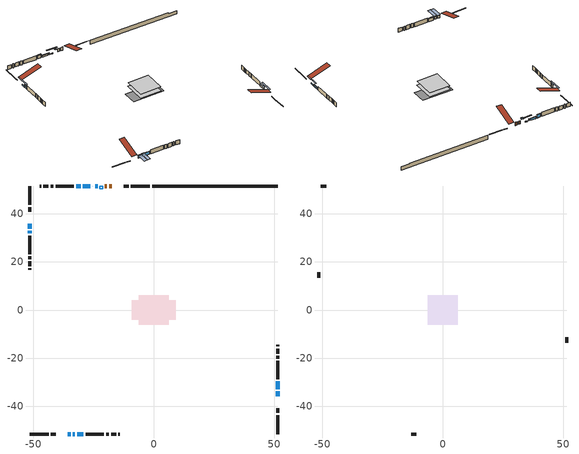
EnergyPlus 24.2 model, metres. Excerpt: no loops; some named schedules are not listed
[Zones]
conditioned space
 floor adiabatic (AdiabaticFloorConstruction): -6.16,-6.16 -6.16,6.16 6.16,6.16 6.16,-6.16 z0.61
 floor foundation (Slab1 construction): -9.04,-4.01 -9.04,4.01 9.04,4.01 9.04,-4.01 z-1.83
 wall outside (RimJoist1 construction): -1.64,51.51 -9.46,51.51 / -51.51,-51.51 -43.69,-51.51 / -51.51,51.51 -51.51,43.69 / 51.51,-51.51 51.51,-43.69 z0.61:0.91
 wall outside (RimJoist2 construction): -10.39,51.51 -12.37,51.51 / -42.76,-51.51 -40.79,-51.51 / -51.51,42.76 -51.51,40.79 / 51.51,-42.76 51.51,-40.79 z0.61:0.91
 wall outside (AdiabaticWallConstruction 1): -17.37,51.51 -18.53,51.51 / -19.45,51.51 -20.29,51.51 z0.61:2.64
 wall outside (AdiabaticWallConstruction): -35.78,-51.51 -34.56,-51.51 z0.61:2.24; -33.63,-51.51 -32.77,-51.51 / -31.84,-51.51 -29.25,-51.51 z0.61:2.39; 51.51,-35.78 51.51,-33.75 / -23.36,51.51 -24.38,51.51 / -51.51,35.78 -51.51,33.75 z0.61:1.12; -25.31,51.51 -25.4,51.51 z0.61:1.83; 51.51,-32.82 51.51,-29.67 / -26.33,51.51 -29.48,51.51 z0.61:1.63; -30.41,51.51 -32.24,51.51 z0.61:2.64; -51.51,32.82 -51.51,31.81 z0.61:2.44
 wall outside (Wall1 construction): -33.17,51.51 -40.8,51.51 / -28.32,-51.51 -20.69,-51.51 / -51.51,30.88 -51.51,23.24 / 51.51,-28.74 51.51,-21.11 z0.61:3.05
 wall outside (Wall2 construction): -41.73,51.51 -42.88,51.51 / -19.76,-51.51 -18.62,-51.51 / -51.51,22.31 -51.51,21.17 / 51.51,-20.18 51.51,-19.03 z0.61:3.05
 wall outside (Wall3 construction): -43.81,51.51 -45.87,51.51 / -17.69,-51.51 -15.62,-51.51 / -51.51,20.24 -51.51,18.18 / 51.51,-18.1 51.51,-16.04 z0.61:3.05
 wall outside (Wall4 construction): -46.8,51.51 -47.41,51.51 / -14.69,-51.51 -14.08,-51.51 / -51.51,17.25 -51.51,16.64 / 51.51,-15.11 51.51,-14.5 z0.61:3.05
 wall foundation (FoundationWall1 construction): -0.72,51.51,-1.83 -0.72,51.51,0.61 46.29,51.51,0.61 46.29,51.51,0.12 51.51,51.51,0.12 51.51,51.51,-1.83
 window (WindowConstruction 6): -35.78,-51.51 -34.56,-51.51 z0.61:2.23
 window (WindowConstruction 4): -33.63,-51.51 -32.77,-51.51 z0.61:2.39
 window (WindowConstruction 5): -31.84,-51.51 -29.25,-51.51 z0.61:2.39
 window (WindowConstruction 8): 51.51,-35.78 51.51,-33.75 z0.61:1.12
 window (WindowConstruction 9): -23.36,51.51 -24.38,51.51 z0.61:1.12
 window (WindowConstruction 10): -51.51,35.78 -51.51,33.75 z0.61:1.12
 window (WindowConstruction 7): -25.31,51.51 -25.4,51.51 z0.61:1.83
 window (WindowConstruction): 51.51,-32.82 51.51,-29.67 z0.61:1.62
 window (WindowConstruction 1): -26.33,51.51 -29.48,51.51 z0.61:1.62
 window (WindowConstruction 2): -30.41,51.51 -32.24,51.51 z0.61:2.64
 window (WindowConstruction 3): -51.51,32.82 -51.51,31.81 z0.61:2.44
 door (Door): -17.37,51.51 -18.53,51.51 z0.61:2.64
 door (Door 1): -19.46,51.51 -20.29,51.51 z0.61:2.64
 ceiling adiabatic (AdiabaticFloorConstruction): 6.16,-6.16 6.16,6.16 -6.16,6.16 -6.16,-6.16 z0.61
 roof outside (AdiabaticRoofConstruction): -22.44,51.51,3.05 -22.44,50.35,3.43 -21.22,50.35,3.43 -21.22,51.51,3.05
 skylight (SkylightConstruction): -22.44,51.51,3.05 -22.44,50.35,3.43 -21.22,50.35,3.43 -21.22,51.51,3.05
attic - vented
 floor to conditioned space (Floor1 construction Reversed): -6.13,-6.13 -6.13,6.13 6.13,6.13 6.13,-6.13 z3.05
 wall outside (Wall5 construction): -48.34,51.51 -50.58,51.51 / -13.16,-51.51 -10.91,-51.51 / -51.51,15.71 -51.51,13.47 / 51.51,-13.57 51.51,-11.33 z0.61:3.05
 roof outside (Roof1 construction): -16.44,51.51,3.05 -16.44,39.56,7.03 -13.3,39.56,7.03 -13.3,51.51,3.05; -36.71,-51.51,3.05 -36.71,-39.56,7.03 -39.86,-39.56,7.03 -39.86,-51.51,3.05; -51.51,36.71,3.05 -39.56,36.71,7.03 -39.56,39.86,7.03 -51.51,39.86,3.05; 51.51,-36.71,3.05 39.56,-36.71,7.03 39.56,-39.86,7.03 51.51,-39.86,3.05
shading: -34.26,-51.51 -36.08,-51.51 -36.08,-57.61 -34.26,-57.61 z2.53; -32.47,-51.51 -33.93,-51.51 -33.93,-57.61 -32.47,-57.61 z2.69; -29.05,-51.51 -32.04,-51.51 -32.04,-51.92 -29.05,-51.92 z2.59; 51.51,-31.11 51.51,-38.42 51.92,-38.42 51.92,-31.11 z3.76; -27.02,51.51 -20.73,51.51 -20.73,51.92 -27.02,51.92 z3.76; -51.51,31.11 -51.51,38.42 -51.92,38.42 -51.92,31.11 z3.76; 51.51,-29.47 51.51,-33.02 51.92,-33.02 51.92,-29.47 z1.83; -29.69,51.51 -26.13,51.51 -26.13,51.92 -29.69,51.92 z1.83; -32.44,51.51 -30.21,51.51 -30.21,51.92 -32.44,51.92 z2.84; -51.51,31.61 -51.51,33.02 -51.92,33.02 -51.92,31.61 z2.64
[Building]
Building 1: Terrain=Suburbs
[Site:Location]
Edmonton Intl AP_AB: Latitude {deg}=53.31; Longitude {deg}=-113.58; Time Zone {hr}=-7; Elevation {m}=723; Keep Site Location Information=Yes
[Site:GroundTemperature:Shallow]
-1.56185, -3.61833, -3.78302, -2.80711, 1.11059, 5.01004, 8.39065, 10.5322, 10.7141, 8.97234, 5.67794, 1.89811
[Site:WaterMainsTemperature]
Calculation Method=Schedule; Temperature Schedule=mains temperature schedule
[Material] Roughness=Rough; Thermal Absorptance=0.9
Name | Thickness {m} | Conductivity {W/m-K} | Density {kg/m3} | Specific Heat {J/kg-K} | Solar Absorptance | Visible Absorptance
asphalt or fiberglass shingles | 0.00635 | 0.162714 | 1121.4 | 1465.45 | 0.4 | 0.4
asphalt or fiberglass shingles 1 | 0.00635 | 0.162714 | 1121.4 | 1465.45 | 0.7 | 0.7
ceiling loosefill ins | 0.169333 | 0.0480833 | 16.02 | 1046.75 | 0.7 | 0.7
ceiling stud and cavity | 0.1397 | 0.142436 | 65.682 | 1177.47 | 0.7 | 0.7
concrete 4.0 in. | 0.1016 | 1.803125 | 2242.8 | 837.4 | 0.7 | 0.7
concrete 8.0 in. | 0.2032 | 1.803125 | 2242.8 | 837.4 | 0.7 | 0.7
door material | 0.04445 | 0.188738 | 512.64 | 1214.23 | 0.7 | 0.7
door material 1 | 0.04445 | 0.053851 | 512.64 | 1214.23 | 0.7 | 0.7
exterior vertical ins | 0.0460229 | 0.029427 | 32.04 | 1214.23 | 0.7 | 0.7
floor covering | 0.0127 | 0.0433444 | 54.468 | 1339.84 | 0.6 | 0.6
floor rigid ins; roof rigid ins; wall rigid ins | 0.512978 | 0.029427 | 32.04 | 1214.23 | 0.7 | 0.7
floor stud and cavity | 0.1397 | 1.75129 | 37.0049 | 1207.88 | 0.7 | 0.7
furniture material conditioned space 1 | 0.1524 | 0.115458 | 640.8 | 1214.23 | 0.6 | 0.6
gypsum board | 0.0127 | 0.160291 | 801 | 837.4 | 0.6 | 0.6
gypsum board 1 | 0.0127 | 0.160291 | 801 | 837.4 | 0.7 | 0.7
osb sheathing 0.5 in. | 0.0127 | 0.115458 | 512.64 | 1214.23 | 0.7 | 0.7
osb sheathing 0.75 in. | 0.01905 | 0.115458 | 512.64 | 1214.23 | 0.7 | 0.7
osb sheathing 2.0 in. | 0.0508 | 0.115458 | 512.64 | 1214.23 | 0.7 | 0.7
rim joist stud and cavity | 0.0508 | 0.0314757 | 125.044 | 1163.47 | 0.6 | 0.6
rim joist stud and cavity 1 | 0.0508 | 0.028633 | 125.044 | 1163.47 | 0.6 | 0.6
roof stud and cavity | 0.18415 | 1.78685 | 37.0049 | 1207.88 | 0.6 | 0.6
wall stud and cavity | 0.1397 | 0.100429 | 139.0536 | 1170.24 | 0.7 | 0.7
wall stud and cavity 1 | 0.1397 | 0.118593 | 139.0536 | 1170.24 | 0.7 | 0.7
wall stud and cavity 2 | 0.1397 | 0.0937807 | 139.0536 | 1170.24 | 0.7 | 0.7
wall stud and cavity 3 | 0.1397 | 0.118416 | 139.0536 | 1170.24 | 0.7 | 0.7
wall stud and cavity 4 | 0.0889 | 6.1454 | 50.32683 | 1063.81 | 0.6 | 0.6
wall stud and cavity 5 | 0.0889 | 0.380278 | 52.3479 | 1209.89 | 0.7 | 0.7
wall stud and cavity 6 | 0.0889 | 0.391764 | 83.0341 | 1211.67 | 0.7 | 0.7
wood siding | 0.0254 | 0.102417 | 544.68 | 1172.36 | 0.4 | 0.4
wood siding 1 | 0.00254 | 0.102417 | 544.68 | 1172.36 | 0.4 | 0.4
wood siding 2; wood siding 3; wood siding 4 | 0.0254 | 0.102417 | 544.68 | 1172.36 | 0.7 | 0.7
[WindowMaterial:SimpleGlazingSystem]
Name | U-Factor {W/m2-K} | Solar Heat Gain Coefficient
SkylightMaterial | 4.61131 | 0.7453
WindowMaterial | 2.93496 | 0.6
WindowMaterial 1 | 4.21762 | 0.68
WindowMaterial 2 | 1.79538 | 0.52
WindowMaterial 3 | 1.84705 | 0.5
WindowMaterial 4 | 3.308 | 0.63
WindowMaterial 5 | 3.276206 | 0.41
WindowMaterial 6 | 5.10679 | 0.5
[Construction]
AdiabaticFloorConstruction: floor stud and cavity, floor rigid ins, osb sheathing 0.75 in., floor covering
AdiabaticRoofConstruction: asphalt or fiberglass shingles 1, roof rigid ins, osb sheathing 0.75 in., roof stud and cavity
AdiabaticWallConstruction: wood siding 3, wall rigid ins, wall stud and cavity 5, gypsum board
AdiabaticWallConstruction 1: wood siding 4, wall rigid ins, wall stud and cavity 5, gypsum board
Door: door material
Door 1: door material 1
Floor1 construction Reversed: gypsum board, ceiling stud and cavity, ceiling loosefill ins
FoundationWall1 construction: concrete 8.0 in., gypsum board 1
furniture construction conditioned space 1: furniture material conditioned space 1
PartitionWallConstruction: gypsum board, wall stud and cavity 6, gypsum board
RimJoist1 construction: wood siding 2, osb sheathing 2.0 in., rim joist stud and cavity
RimJoist2 construction: wood siding 2, osb sheathing 2.0 in., rim joist stud and cavity 1
Roof1 construction: asphalt or fiberglass shingles
SkylightConstruction: SkylightMaterial
Slab1 construction: concrete 4.0 in.
Wall1 construction: wood siding, osb sheathing 0.5 in., wall stud and cavity, gypsum board
Wall2 construction: wood siding, osb sheathing 0.5 in., wall stud and cavity 1, gypsum board
Wall3 construction: wood siding, osb sheathing 0.5 in., wall stud and cavity 2, gypsum board
Wall4 construction: wood siding, osb sheathing 0.5 in., wall stud and cavity 3, gypsum board
Wall5 construction: wood siding 1, wall stud and cavity 4
WindowConstruction; WindowConstruction 1: WindowMaterial
WindowConstruction 10; WindowConstruction 8; WindowConstruction 9: WindowMaterial 6
WindowConstruction 2: WindowMaterial 1
WindowConstruction 3: WindowMaterial 2
WindowConstruction 4; WindowConstruction 5: WindowMaterial 3
WindowConstruction 6: WindowMaterial 4
WindowConstruction 7: WindowMaterial 5
[Zone] Multiplier=1; Part of Total Floor Area=Yes
Name | Volume {m3}
attic - vented | 98.6214
conditioned space | 757.6
[Space]
Name | Zone | Volume {m3}
attic - vented 1 | attic - vented | 98.6214
conditioned space 1 | conditioned space | 757.6
[ZoneInfiltration:EffectiveLeakageArea]
infil attic - vented 1: Zone or Space=attic - vented 1; Schedule=Always On Discrete; Effective Air Leakage Area {cm2}=5230.04; Stack Coefficient=0.000446476; Wind Coefficient=1.42764e-05
[ZoneMixing]
whole house fan mix: Zone or Space=attic - vented; Schedule=Always On Continuous; Design Flow Rate Calculation Method=Flow/Zone; Design Flow Rate {m3/s}=0; Source Zone or Space=conditioned space
[SurfaceProperty:ExposedFoundationPerimeter]
Slab1: Exposed Perimeter Calculation Method=TotalExposedPerimeter; Total Exposed Perimeter {m}=52.224
[InternalMass] Zone or ZoneList=conditioned space; Space or SpaceList=conditioned space 1
Name | Construction | Surface Area {m2}
furniture mass conditioned space 1 | furniture construction conditioned space 1 | 118.84
partition wall mass | PartitionWallConstruction | 297.1
[Lights]
interior lighting: Zone or ZoneList or Space or SpaceList=conditioned space 1; Schedule=interior lighting schedule; Design Level Calculation Method=LightingLevel; Lighting Level {W}=343.2; Return Air Fraction=0; Fraction Radiant=0.6; Fraction Visible=0.2; Fraction Replaceable=1
[People]
occupants: Zone or ZoneList or Space or SpaceList=conditioned space 1; Number of People Schedule=occupants schedule; Number of People Calculation Method=People; Number of People=3; Fraction Radiant=0.314171; Sensible Heat Fraction=0.56303; Activity Level Schedule=occupants activity schedule; Carbon Dioxide Generation Rate {m3/s-W}=0; Enable ASHRAE 55 Comfort Warnings=No; Mean Radiant Temperature Calculation Type=EnclosureAveraged
[ElectricEquipment] Zone or ZoneList or Space or SpaceList=conditioned space 1; Design Level Calculation Method=EquipmentLevel
Name | Schedule | Design Level {W} | Fraction Latent | Fraction Radiant | Fraction Lost
clothes dryer | clothes dryer schedule | 140.772 | 0.015 | 0.081 | 0.85
clothes washer | clothes washer schedule | 32.1985 | 0.03 | 0.162 | 0.7
cooking range | cooking range schedule | 215.147 | 0.08 | 0.432 | 0.2
dishwasher | dishwasher schedule | 66.8632 | 0.3 | 0.18 | 0.4
fridge | fridge schedule | 72.9452 | 0 | 0.6 | 0
mech vent bath fan 0 | mech vent bath fan 0 schedule | 50.2 | 0 | 0 | 1
mech vent bath fan 1 | mech vent bath fan 1 schedule | 50.2 | 0 | 0 | 1
mech vent house fan | mech vent house fan schedule | 0 | 0 | 0 | 1
mech vent house fan cfis | mech vent house fan cfis schedule | 0 | 0 | 0 | 0
mech vent range fan 0 | mech vent range fan 0 schedule | 57 | 0 | 0 | 1
misc plug loads | misc plug loads schedule | 494.7 | 0.045 | 0.513 | 0.1
whole house fan | Always On Discrete | 0 | 0 | 0 | 1
[OtherEquipment] Zone or ZoneList or Space or SpaceList=conditioned space 1; Design Level Calculation Method=EquipmentLevel
Name | Fuel Type | Schedule | Design Level {W} | Fraction Latent | Fraction Radiant | Fraction Lost
clothes dryer 1 | Electricity | clothes dryer schedule | 0 | 0.015 | 0.081 | 0.85
cooking range 1 | Electricity | cooking range schedule | 0 | 0.08 | 0.432 | 0.2
general water use latent | None | general water use schedule | 62.594 | 1 | 0 | 0
general water use sensible | None | general water use schedule | -61.6891 | 0 | 0.6 | 0
mech vent house fan latent load | None | Always On Discrete | 0 | 1 | 0 | 0
mech vent house fan sensible load | None | Always On Discrete | 0 | 0 | 0 | 0
water heater energy adjustment1 | NaturalGas | Always On Discrete | 0.01 | 0 | 0 | 1
[ZoneInfiltration:DesignFlowRate] Zone or ZoneList or Space or SpaceList=conditioned space 1; Schedule=Always On Discrete; Design Flow Rate Calculation Method=Flow/Zone; Design Flow Rate {m3/s}=0
infil flow; natural vent flow; whole house fan flow
[Foundation:Kiva]
Foundation Kiva 1: Initial Indoor Air Temperature {C}=18; Wall Height Above Grade {m}=0.609996; Wall Depth Below Slab {m}=0.2032; Custom Block Material Name 1=exterior vertical ins; Custom Block Depth 1 {m}=2.43998; Custom Block X Position 1 {m}=0.2159; Custom Block Z Position 1 {m}=0
[Foundation:Kiva:Settings]
Soil Conductivity {W/m-K}=0.849921; Soil Density {kg/m3}=1842.3; Soil Specific Heat {J/kg-K}=418.7; Ground Solar Absorptivity=0.9; Ground Thermal Absorptivity=0.9; Ground Surface Roughness {m}=0.03; Far-Field Width {m}=40; Deep-Ground Boundary Condition=ZeroFlux; Deep-Ground Depth {m}=40; Minimum Cell Dimension {m}=0.2; Maximum Cell Growth Coefficient=3; Simulation Timestep=Timestep
[Exterior:Lights]
exterior lighting: Schedule=exterior lighting schedule; Design Level {W}=75.6
[Schedule:Constant]
Name | Hourly Value
Always On Continuous; mech vent house fan schedule; mech vent house fan cfis schedule; Always On Discrete | 1
occupants activity schedule | 117.228
fridge schedule | 0
[Schedule:Week:Daily]
interior lighting schedule Week Rule - Jan1-Jan27: interior lighting schedule day, interior lighting schedule day, interior lighting schedule day, interior lighting schedule day, interior lighting schedule day, interior lighting schedule day, interior lighting schedule day, interior lighting schedule default day, interior lighting schedule default day, interior lighting schedule default day, interior lighting schedule default day, interior lighting schedule default day
interior lighting schedule Week Rule - Jan28-Feb3: interior lighting schedule day, interior lighting schedule day, interior lighting schedule day, interior lighting schedule day, interior lighting schedule day 1, interior lighting schedule day 1, interior lighting schedule day 1, interior lighting schedule default day, interior lighting schedule default day, interior lighting schedule default day, interior lighting schedule default day, interior lighting schedule default day
interior lighting schedule Week Rule - Feb4-Feb24: interior lighting schedule day 1, interior lighting schedule day 1, interior lighting schedule day 1, interior lighting schedule day 1, interior lighting schedule day 1, interior lighting schedule day 1, interior lighting schedule day 1, interior lighting schedule default day, interior lighting schedule default day, interior lighting schedule default day, interior lighting schedule default day, interior lighting schedule default day
interior lighting schedule Week Rule - Feb25-Mar3: interior lighting schedule day 1, interior lighting schedule day 1, interior lighting schedule day 1, interior lighting schedule day 1, interior lighting schedule day 2, interior lighting schedule day 2, interior lighting schedule day 2, interior lighting schedule default day, interior lighting schedule default day, interior lighting schedule default day, interior lighting schedule default day, interior lighting schedule default day
interior lighting schedule Week Rule - Mar4-Mar31: interior lighting schedule day 2, interior lighting schedule day 2, interior lighting schedule day 2, interior lighting schedule day 2, interior lighting schedule day 2, interior lighting schedule day 2, interior lighting schedule day 2, interior lighting schedule default day, interior lighting schedule default day, interior lighting schedule default day, interior lighting schedule default day, interior lighting schedule default day
interior lighting schedule Week Rule - Apr1-Apr28: interior lighting schedule day 3, interior lighting schedule day 3, interior lighting schedule day 3, interior lighting schedule day 3, interior lighting schedule day 3, interior lighting schedule day 3, interior lighting schedule day 3, interior lighting schedule default day, interior lighting schedule default day, interior lighting schedule default day, interior lighting schedule default day, interior lighting schedule default day
interior lighting schedule Week Rule - Apr29-May5: interior lighting schedule day 3, interior lighting schedule day 3, interior lighting schedule day 4, interior lighting schedule day 4, interior lighting schedule day 4, interior lighting schedule day 4, interior lighting schedule day 4, interior lighting schedule default day, interior lighting schedule default day, interior lighting schedule default day, interior lighting schedule default day, interior lighting schedule default day
interior lighting schedule Week Rule - May6-May26: interior lighting schedule day 4, interior lighting schedule day 4, interior lighting schedule day 4, interior lighting schedule day 4, interior lighting schedule day 4, interior lighting schedule day 4, interior lighting schedule day 4, interior lighting schedule default day, interior lighting schedule default day, interior lighting schedule default day, interior lighting schedule default day, interior lighting schedule default day
interior lighting schedule Week Rule - May27-Jun2: interior lighting schedule day 4, interior lighting schedule day 4, interior lighting schedule day 4, interior lighting schedule day 4, interior lighting schedule day 4, interior lighting schedule day 5, interior lighting schedule day 5, interior lighting schedule default day, interior lighting schedule default day, interior lighting schedule default day, interior lighting schedule default day, interior lighting schedule default day
interior lighting schedule Week Rule - Jun3-Jun30: interior lighting schedule day 5, interior lighting schedule day 5, interior lighting schedule day 5, interior lighting schedule day 5, interior lighting schedule day 5, interior lighting schedule day 5, interior lighting schedule day 5, interior lighting schedule default day, interior lighting schedule default day, interior lighting schedule default day, interior lighting schedule default day, interior lighting schedule default day
interior lighting schedule Week Rule - Jul1-Jul28: interior lighting schedule day 6, interior lighting schedule day 6, interior lighting schedule day 6, interior lighting schedule day 6, interior lighting schedule day 6, interior lighting schedule day 6, interior lighting schedule day 6, interior lighting schedule default day, interior lighting schedule default day, interior lighting schedule default day, interior lighting schedule default day, interior lighting schedule default day
interior lighting schedule Week Rule - Jul29-Aug4: interior lighting schedule day 6, interior lighting schedule day 6, interior lighting schedule day 6, interior lighting schedule day 7, interior lighting schedule day 7, interior lighting schedule day 7, interior lighting schedule day 7, interior lighting schedule default day, interior lighting schedule default day, interior lighting schedule default day, interior lighting schedule default day, interior lighting schedule default day
interior lighting schedule Week Rule - Aug5-Aug25: interior lighting schedule day 7, interior lighting schedule day 7, interior lighting schedule day 7, interior lighting schedule day 7, interior lighting schedule day 7, interior lighting schedule day 7, interior lighting schedule day 7, interior lighting schedule default day, interior lighting schedule default day, interior lighting schedule default day, interior lighting schedule default day, interior lighting schedule default day
interior lighting schedule Week Rule - Aug26-Sep1: interior lighting schedule day 7, interior lighting schedule day 7, interior lighting schedule day 7, interior lighting schedule day 7, interior lighting schedule day 7, interior lighting schedule day 7, interior lighting schedule day 8, interior lighting schedule default day, interior lighting schedule default day, interior lighting schedule default day, interior lighting schedule default day, interior lighting schedule default day
interior lighting schedule Week Rule - Sep2-Sep29: interior lighting schedule day 8, interior lighting schedule day 8, interior lighting schedule day 8, interior lighting schedule day 8, interior lighting schedule day 8, interior lighting schedule day 8, interior lighting schedule day 8, interior lighting schedule default day, interior lighting schedule default day, interior lighting schedule default day, interior lighting schedule default day, interior lighting schedule default day
interior lighting schedule Week Rule - Sep30-Oct6: interior lighting schedule day 8, interior lighting schedule day 9, interior lighting schedule day 9, interior lighting schedule day 9, interior lighting schedule day 9, interior lighting schedule day 9, interior lighting schedule day 9, interior lighting schedule default day, interior lighting schedule default day, interior lighting schedule default day, interior lighting schedule default day, interior lighting schedule default day
interior lighting schedule Week Rule - Oct7-Oct27: interior lighting schedule day 9, interior lighting schedule day 9, interior lighting schedule day 9, interior lighting schedule day 9, interior lighting schedule day 9, interior lighting schedule day 9, interior lighting schedule day 9, interior lighting schedule default day, interior lighting schedule default day, interior lighting schedule default day, interior lighting schedule default day, interior lighting schedule default day
interior lighting schedule Week Rule - Oct28-Nov3: interior lighting schedule day 9, interior lighting schedule day 9, interior lighting schedule day 9, interior lighting schedule day 9, interior lighting schedule day 10, interior lighting schedule day 10, interior lighting schedule day 10, interior lighting schedule default day, interior lighting schedule default day, interior lighting schedule default day, interior lighting schedule default day, interior lighting schedule default day
interior lighting schedule Week Rule - Nov4-Nov24: interior lighting schedule day 10, interior lighting schedule day 10, interior lighting schedule day 10, interior lighting schedule day 10, interior lighting schedule day 10, interior lighting schedule day 10, interior lighting schedule day 10, interior lighting schedule default day, interior lighting schedule default day, interior lighting schedule default day, interior lighting schedule default day, interior lighting schedule default day
interior lighting schedule Week Rule - Nov25-Dec1: interior lighting schedule day 10, interior lighting schedule day 10, interior lighting schedule day 10, interior lighting schedule day 10, interior lighting schedule day 10, interior lighting schedule day 10, interior lighting schedule day 11, interior lighting schedule default day, interior lighting schedule default day, interior lighting schedule default day, interior lighting schedule default day, interior lighting schedule default day
interior lighting schedule Week Rule - Dec2-Dec31: interior lighting schedule day 11, interior lighting schedule day 11, interior lighting schedule day 11, interior lighting schedule day 11, interior lighting schedule day 11, interior lighting schedule day 11, interior lighting schedule day 11, interior lighting schedule default day, interior lighting schedule default day, interior lighting schedule default day, interior lighting schedule default day, interior lighting schedule default day
occupants schedule Week Rule - Jan1-Dec31: occupants schedule day, occupants schedule day, occupants schedule day, occupants schedule day, occupants schedule day, occupants schedule day, occupants schedule day, occupants schedule default day, occupants schedule default day, occupants schedule default day, occupants schedule default day, occupants schedule default day
clothes dryer schedule Week Rule - Jan1-Dec31: clothes dryer schedule day, clothes dryer schedule day, clothes dryer schedule day, clothes dryer schedule day, clothes dryer schedule day, clothes dryer schedule day, clothes dryer schedule day, clothes dryer schedule default day, clothes dryer schedule default day, clothes dryer schedule default day, clothes dryer schedule default day, clothes dryer schedule default day
clothes washer schedule Week Rule - Jan1-Dec31: clothes washer schedule day, clothes washer schedule day, clothes washer schedule day, clothes washer schedule day, clothes washer schedule day, clothes washer schedule day, clothes washer schedule day, clothes washer schedule default day, clothes washer schedule default day, clothes washer schedule default day, clothes washer schedule default day, clothes washer schedule default day
cooking range schedule Week Rule - Jan1-Dec31: cooking range schedule day, cooking range schedule day, cooking range schedule day, cooking range schedule day, cooking range schedule day, cooking range schedule day, cooking range schedule day, cooking range schedule default day, cooking range schedule default day, cooking range schedule default day, cooking range schedule default day, cooking range schedule default day
dishwasher schedule Week Rule - Jan1-Dec31: dishwasher schedule day, dishwasher schedule day, dishwasher schedule day, dishwasher schedule day, dishwasher schedule day, dishwasher schedule day, dishwasher schedule day, dishwasher schedule default day, dishwasher schedule default day, dishwasher schedule default day, dishwasher schedule default day, dishwasher schedule default day
mech vent bath fan 0 schedule Week Rule - Jan1-Dec31: mech vent bath fan 0 schedule day, mech vent bath fan 0 schedule day, mech vent bath fan 0 schedule day, mech vent bath fan 0 schedule day, mech vent bath fan 0 schedule day, mech vent bath fan 0 schedule day, mech vent bath fan 0 schedule day, mech vent bath fan 0 schedule default day, mech vent bath fan 0 schedule default day, mech vent bath fan 0 schedule default day, mech vent bath fan 0 schedule default day, mech vent bath fan 0 schedule default day
mech vent bath fan 1 schedule Week Rule - Jan1-Dec31: mech vent bath fan 1 schedule day, mech vent bath fan 1 schedule day, mech vent bath fan 1 schedule day, mech vent bath fan 1 schedule day, mech vent bath fan 1 schedule day, mech vent bath fan 1 schedule day, mech vent bath fan 1 schedule day, mech vent bath fan 1 schedule default day, mech vent bath fan 1 schedule default day, mech vent bath fan 1 schedule default day, mech vent bath fan 1 schedule default day, mech vent bath fan 1 schedule default day
mech vent range fan 0 schedule Week Rule - Jan1-Dec31: mech vent range fan 0 schedule day, mech vent range fan 0 schedule day, mech vent range fan 0 schedule day, mech vent range fan 0 schedule day, mech vent range fan 0 schedule day, mech vent range fan 0 schedule day, mech vent range fan 0 schedule day, mech vent range fan 0 schedule default day, mech vent range fan 0 schedule default day, mech vent range fan 0 schedule default day, mech vent range fan 0 schedule default day, mech vent range fan 0 schedule default day
misc plug loads schedule Week Rule - Jan1-Dec31: misc plug loads schedule day, misc plug loads schedule day, misc plug loads schedule day, misc plug loads schedule day, misc plug loads schedule day, misc plug loads schedule day, misc plug loads schedule day, misc plug loads schedule default day, misc plug loads schedule default day, misc plug loads schedule default day, misc plug loads schedule default day, misc plug loads schedule default day
general water use schedule Week Rule - Jan1-Dec31: general water use schedule day, general water use schedule day, general water use schedule day, general water use schedule day, general water use schedule day, general water use schedule day, general water use schedule day, general water use schedule default day, general water use schedule default day, general water use schedule default day, general water use schedule default day, general water use schedule default day
exterior lighting schedule Week Rule - Jan1-Jan27: exterior lighting schedule day, exterior lighting schedule day, exterior lighting schedule day, exterior lighting schedule day, exterior lighting schedule day, exterior lighting schedule day, exterior lighting schedule day, exterior lighting schedule default day, exterior lighting schedule default day, exterior lighting schedule default day, exterior lighting schedule default day, exterior lighting schedule default day
exterior lighting schedule Week Rule - Jan28-Feb3: exterior lighting schedule day, exterior lighting schedule day, exterior lighting schedule day, exterior lighting schedule day, exterior lighting schedule day 1, exterior lighting schedule day 1, exterior lighting schedule day 1, exterior lighting schedule default day, exterior lighting schedule default day, exterior lighting schedule default day, exterior lighting schedule default day, exterior lighting schedule default day
exterior lighting schedule Week Rule - Feb4-Feb24: exterior lighting schedule day 1, exterior lighting schedule day 1, exterior lighting schedule day 1, exterior lighting schedule day 1, exterior lighting schedule day 1, exterior lighting schedule day 1, exterior lighting schedule day 1, exterior lighting schedule default day, exterior lighting schedule default day, exterior lighting schedule default day, exterior lighting schedule default day, exterior lighting schedule default day
exterior lighting schedule Week Rule - Feb25-Mar3: exterior lighting schedule day 1, exterior lighting schedule day 1, exterior lighting schedule day 1, exterior lighting schedule day 1, exterior lighting schedule day 2, exterior lighting schedule day 2, exterior lighting schedule day 2, exterior lighting schedule default day, exterior lighting schedule default day, exterior lighting schedule default day, exterior lighting schedule default day, exterior lighting schedule default day
exterior lighting schedule Week Rule - Mar4-Mar31: exterior lighting schedule day 2, exterior lighting schedule day 2, exterior lighting schedule day 2, exterior lighting schedule day 2, exterior lighting schedule day 2, exterior lighting schedule day 2, exterior lighting schedule day 2, exterior lighting schedule default day, exterior lighting schedule default day, exterior lighting schedule default day, exterior lighting schedule default day, exterior lighting schedule default day
exterior lighting schedule Week Rule - Apr1-Apr28: exterior lighting schedule day 3, exterior lighting schedule day 3, exterior lighting schedule day 3, exterior lighting schedule day 3, exterior lighting schedule day 3, exterior lighting schedule day 3, exterior lighting schedule day 3, exterior lighting schedule default day, exterior lighting schedule default day, exterior lighting schedule default day, exterior lighting schedule default day, exterior lighting schedule default day
exterior lighting schedule Week Rule - Apr29-May5: exterior lighting schedule day 3, exterior lighting schedule day 3, exterior lighting schedule day 4, exterior lighting schedule day 4, exterior lighting schedule day 4, exterior lighting schedule day 4, exterior lighting schedule day 4, exterior lighting schedule default day, exterior lighting schedule default day, exterior lighting schedule default day, exterior lighting schedule default day, exterior lighting schedule default day
exterior lighting schedule Week Rule - May6-May26: exterior lighting schedule day 4, exterior lighting schedule day 4, exterior lighting schedule day 4, exterior lighting schedule day 4, exterior lighting schedule day 4, exterior lighting schedule day 4, exterior lighting schedule day 4, exterior lighting schedule default day, exterior lighting schedule default day, exterior lighting schedule default day, exterior lighting schedule default day, exterior lighting schedule default day
exterior lighting schedule Week Rule - May27-Jun2: exterior lighting schedule day 4, exterior lighting schedule day 4, exterior lighting schedule day 4, exterior lighting schedule day 4, exterior lighting schedule day 4, exterior lighting schedule day 5, exterior lighting schedule day 5, exterior lighting schedule default day, exterior lighting schedule default day, exterior lighting schedule default day, exterior lighting schedule default day, exterior lighting schedule default day
exterior lighting schedule Week Rule - Jun3-Jun30: exterior lighting schedule day 5, exterior lighting schedule day 5, exterior lighting schedule day 5, exterior lighting schedule day 5, exterior lighting schedule day 5, exterior lighting schedule day 5, exterior lighting schedule day 5, exterior lighting schedule default day, exterior lighting schedule default day, exterior lighting schedule default day, exterior lighting schedule default day, exterior lighting schedule default day
exterior lighting schedule Week Rule - Jul1-Jul28: exterior lighting schedule day 6, exterior lighting schedule day 6, exterior lighting schedule day 6, exterior lighting schedule day 6, exterior lighting schedule day 6, exterior lighting schedule day 6, exterior lighting schedule day 6, exterior lighting schedule default day, exterior lighting schedule default day, exterior lighting schedule default day, exterior lighting schedule default day, exterior lighting schedule default day
exterior lighting schedule Week Rule - Jul29-Aug4: exterior lighting schedule day 6, exterior lighting schedule day 6, exterior lighting schedule day 6, exterior lighting schedule day 7, exterior lighting schedule day 7, exterior lighting schedule day 7, exterior lighting schedule day 7, exterior lighting schedule default day, exterior lighting schedule default day, exterior lighting schedule default day, exterior lighting schedule default day, exterior lighting schedule default day
exterior lighting schedule Week Rule - Aug5-Aug25: exterior lighting schedule day 7, exterior lighting schedule day 7, exterior lighting schedule day 7, exterior lighting schedule day 7, exterior lighting schedule day 7, exterior lighting schedule day 7, exterior lighting schedule day 7, exterior lighting schedule default day, exterior lighting schedule default day, exterior lighting schedule default day, exterior lighting schedule default day, exterior lighting schedule default day
[Schedule:Year]
interior lighting schedule: interior lighting schedule Week Rule - Jan1-Jan27, 1, 1, 1, 27, interior lighting schedule Week Rule - Jan28-Feb3, 1, 28, 2, 3, interior lighting schedule Week Rule - Feb4-Feb24, 2, 4, 2, 24, interior lighting schedule Week Rule - Feb25-Mar3, 2, 25, 3, 3, interior lighting schedule Week Rule - Mar4-Mar31, 3, 4, 3, 31, interior lighting schedule Week Rule - Apr1-Apr28, 4, 1, 4, 28, interior lighting schedule Week Rule - Apr29-May5, 4, 29, 5, 5, interior lighting schedule Week Rule - May6-May26, 5, 6, 5, 26, interior lighting schedule Week Rule - May27-Jun2, 5, 27, 6, 2, interior lighting schedule Week Rule - Jun3-Jun30, 6, 3, 6, 30, interior lighting schedule Week Rule - Jul1-Jul28, 7, 1, 7, 28, interior lighting schedule Week Rule - Jul29-Aug4, 7, 29, 8, 4, interior lighting schedule Week Rule - Aug5-Aug25, 8, 5, 8, 25, interior lighting schedule Week Rule - Aug26-Sep1, 8, 26, 9, 1, interior lighting schedule Week Rule - Sep2-Sep29, 9, 2, 9, 29, interior lighting schedule Week Rule - Sep30-Oct6, 9, 30, 10, 6, interior lighting schedule Week Rule - Oct7-Oct27, 10, 7, 10, 27, interior lighting schedule Week Rule - Oct28-Nov3, 10, 28, 11, 3, interior lighting schedule Week Rule - Nov4-Nov24, 11, 4, 11, 24, interior lighting schedule Week Rule - Nov25-Dec1, 11, 25, 12, 1, interior lighting schedule Week Rule - Dec2-Dec31, 12, 2, 12, 31
occupants schedule: occupants schedule Week Rule - Jan1-Dec31, 1, 1, 12, 31
clothes dryer schedule: clothes dryer schedule Week Rule - Jan1-Dec31, 1, 1, 12, 31
clothes washer schedule: clothes washer schedule Week Rule - Jan1-Dec31, 1, 1, 12, 31
cooking range schedule: cooking range schedule Week Rule - Jan1-Dec31, 1, 1, 12, 31
dishwasher schedule: dishwasher schedule Week Rule - Jan1-Dec31, 1, 1, 12, 31
mech vent bath fan 0 schedule: mech vent bath fan 0 schedule Week Rule - Jan1-Dec31, 1, 1, 12, 31
mech vent bath fan 1 schedule: mech vent bath fan 1 schedule Week Rule - Jan1-Dec31, 1, 1, 12, 31
mech vent range fan 0 schedule: mech vent range fan 0 schedule Week Rule - Jan1-Dec31, 1, 1, 12, 31
misc plug loads schedule: misc plug loads schedule Week Rule - Jan1-Dec31, 1, 1, 12, 31
general water use schedule: general water use schedule Week Rule - Jan1-Dec31, 1, 1, 12, 31
exterior lighting schedule: exterior lighting schedule Week Rule - Jan1-Jan27, 1, 1, 1, 27, exterior lighting schedule Week Rule - Jan28-Feb3, 1, 28, 2, 3, exterior lighting schedule Week Rule - Feb4-Feb24, 2, 4, 2, 24, exterior lighting schedule Week Rule - Feb25-Mar3, 2, 25, 3, 3, exterior lighting schedule Week Rule - Mar4-Mar31, 3, 4, 3, 31, exterior lighting schedule Week Rule - Apr1-Apr28, 4, 1, 4, 28, exterior lighting schedule Week Rule - Apr29-May5, 4, 29, 5, 5, exterior lighting schedule Week Rule - May6-May26, 5, 6, 5, 26, exterior lighting schedule Week Rule - May27-Jun2, 5, 27, 6, 2, exterior lighting schedule Week Rule - Jun3-Jun30, 6, 3, 6, 30, exterior lighting schedule Week Rule - Jul1-Jul28, 7, 1, 7, 28, exterior lighting schedule Week Rule - Jul29-Aug4, 7, 29, 8, 4, exterior lighting schedule Week Rule - Aug5-Aug25, 8, 5, 8, 25, exterior lighting schedule Week Rule - Aug26-Sep1, 8, 26, 9, 1, exterior lighting schedule Week Rule - Sep2-Sep29, 9, 2, 9, 29, exterior lighting schedule Week Rule - Sep30-Oct6, 9, 30, 10, 6, exterior lighting schedule Week Rule - Oct7-Oct27, 10, 7, 10, 27, exterior lighting schedule Week Rule - Oct28-Nov3, 10, 28, 11, 3, exterior lighting schedule Week Rule - Nov4-Nov24, 11, 4, 11, 24, exterior lighting schedule Week Rule - Nov25-Dec1, 11, 25, 12, 1, exterior lighting schedule Week Rule - Dec2-Dec31, 12, 2, 12, 31
[Schedule:Compact]
mains temperature schedule: Through: 01/01, For: AllDays, Until: 24:00, 3.97167, Through: 01/02, For: AllDays, Until: 24:00, 3.90778, Through: 01/03, For: AllDays, Until: 24:00, 3.84556, Through: 01/04, For: AllDays, Until: 24:00, 3.78389, Through: 01/05, For: AllDays, Until: 24:00, 3.72278, Through: 01/06, For: AllDays, Until: 24:00, 3.66278, Through: 01/07, For: AllDays, Until: 24:00, 3.60389, Through: 01/08, For: AllDays, Until: 24:00, 3.54556, Through: 01/09, For: AllDays, Until: 24:00, 3.48833, Through: 01/10, For: AllDays, Until: 24:00, 3.43167, Through: 01/11, For: AllDays, Until: 24:00, 3.37611, Through: 01/12, For: AllDays, Until: 24:00, 3.32167, Through: 01/13, For: AllDays, Until: 24:00, 3.26833, Through: 01/14, For: AllDays, Until: 24:00, 3.21556, Through: 01/15, For: AllDays, Until: 24:00, 3.16444, Through: 01/16, For: AllDays, Until: 24:00, 3.11389, Through: 01/17, For: AllDays, Until: 24:00, 3.06444, Through: 01/18, For: AllDays, Until: 24:00, 3.01611, Through: 01/19, For: AllDays, Until: 24:00, 2.96889, Through: 01/20, For: AllDays, Until: 24:00, 2.92278, Through: 01/21, For: AllDays, Until: 24:00, 2.87722, Through: 01/22, For: AllDays, Until: 24:00, 2.83333, Through: 01/23, For: AllDays, Until: 24:00, 2.79056, Through: 01/24, For: AllDays, Until: 24:00, 2.74889, Through: 01/25, For: AllDays, Until: 24:00, 2.70833, Through: 01/26, For: AllDays, Until: 24:00, 2.66889, Through: 01/27, For: AllDays, Until: 24:00, 2.63056, Through: 01/28, For: AllDays, Until: 24:00, 2.59333, Through: 01/29, For: AllDays, Until: 24:00, 2.55778, Through: 01/30, For: AllDays, Until: 24:00, 2.52278, Through: 01/31, For: AllDays, Until: 24:00, 2.48944, Through: 02/01, For: AllDays, Until: 24:00, 2.45722, Through: 02/02, For: AllDays, Until: 24:00, 2.42611, Through: 02/03, For: AllDays, Until: 24:00, 2.39667, Through: 02/04, For: AllDays, Until: 24:00, 2.36833, Through: 02/05, For: AllDays, Until: 24:00, 2.34111, Through: 02/06, For: AllDays, Until: 24:00, 2.315, Through: 02/07, For: AllDays, Until: 24:00, 2.29056, Through: 02/08, For: AllDays, Until: 24:00, 2.26722, Through: 02/09, For: AllDays, Until: 24:00, 2.245, Through: 02/10, For: AllDays, Until: 24:00, 2.22444, Through: 02/11, For: AllDays, Until: 24:00, 2.20444, Through: 02/12, For: AllDays, Until: 24:00, 2.18667, Through: 02/13, For: AllDays, Until: 24:00, 2.17, Through: 02/14, For: AllDays, Until: 24:00, 2.15444, Through: 02/15, For: AllDays, Until: 24:00, 2.14, Through: 02/16, For: AllDays, Until: 24:00, 2.12722, Through: 02/17, For: AllDays, Until: 24:00, 2.11556, Through: 02/18, For: AllDays, Until: 24:00, 2.10556, Through: 02/19, For: AllDays, Until: 24:00, 2.09667, Through: 02/20, For: AllDays, Until: 24:00, 2.08889, Through: 02/21, For: AllDays, Until: 24:00, 2.08278, Through: 02/22, For: AllDays, Until: 24:00, 2.07833, Through: 02/23, For: AllDays, Until: 24:00, 2.07444, Through: 02/24, For: AllDays, Until: 24:00, 2.07278, Through: 02/25, For: AllDays, Until: 24:00, 2.07167, Through: 02/26, For: AllDays, Until: 24:00, 2.07222, Through: 02/27, For: AllDays, Until: 24:00, 2.07444, Through: 02/28, For: AllDays, Until: 24:00, 2.07778, Through: 03/01, For: AllDays, Until: 24:00, 2.08222, Through: 03/02, For: AllDays, Until: 24:00, 2.08833, Through: 03/03, For: AllDays, Until: 24:00, 2.09556, Through: 03/04, For: AllDays, Until: 24:00, 2.10444, Through: 03/05, For: AllDays, Until: 24:00, 2.11444, Through: 03/06, For: AllDays, Until: 24:00, 2.12556, Through: 03/07, For: AllDays, Until: 24:00, 2.13833, Through: 03/08, For: AllDays, Until: 24:00, 2.15278, Through: 03/09, For: AllDays, Until: 24:00, 2.16778, Through: 03/10, For: AllDays, Until: 24:00, 2.18444, Through: 03/11, For: AllDays, Until: 24:00, 2.20278, Through: 03/12, For: AllDays, Until: 24:00, 2.22167, Through: 03/13, For: AllDays, Until: 24:00, 2.24278, Through: 03/14, For: AllDays, Until: 24:00, 2.26444, Through: 03/15, For: AllDays, Until: 24:00, 2.28778, Through: 03/16, For: AllDays, Until: 24:00, 2.31222, Through: 03/17, For: AllDays, Until: 24:00, 2.33778, Through: 03/18, For: AllDays, Until: 24:00, 2.365, Through: 03/19, For: AllDays, Until: 24:00, 2.39333, Through: 03/20, For: AllDays, Until: 24:00, 2.42278, Through: 03/21, For: AllDays, Until: 24:00, 2.45389, Through: 03/22, For: AllDays, Until: 24:00, 2.48611, Through: 03/23, For: AllDays, Until: 24:00, 2.51889, Through: 03/24, For: AllDays, Until: 24:00, 2.55389, Through: 03/25, For: AllDays, Until: 24:00, 2.58944, Through: 03/26, For: AllDays, Until: 24:00, 2.62611, Through: 03/27, For: AllDays, Until: 24:00, 2.66444, Through: 03/28, For: AllDays, Until: 24:00, 2.70389, Through: 03/29, For: AllDays, Until: 24:00, 2.74389, Through: 03/30, For: AllDays, Until: 24:00, 2.78556, Through: 03/31, For: AllDays, Until: 24:00, 2.82833, Through: 04/01, For: AllDays, Until: 24:00, 2.87222, Through: 04/02, For: AllDays, Until: 24:00, 2.91722, Through: 04/03, For: AllDays, Until: 24:00, 2.96333, Through: 04/04, For: AllDays, Until: 24:00, 3.01056, Through: 04/05, For: AllDays, Until: 24:00, 3.05889, Through: 04/06, For: AllDays, Until: 24:00, 3.10833, Through: 04/07, For: AllDays, Until: 24:00, 3.15833, Through: 04/08, For: AllDays, Until: 24:00, 3.21, Through: 04/09, For: AllDays, Until: 24:00, 3.26222, Through: 04/10, For: AllDays, Until: 24:00, 3.31556, Through: 04/11, For: AllDays, Until: 24:00, 3.37, Through: 04/12, For: AllDays, Until: 24:00, 3.42556, Through: 04/13, For: AllDays, Until: 24:00, 3.48167, Through: 04/14, For: AllDays, Until: 24:00, 3.53889, Through: 04/15, For: AllDays, Until: 24:00, 3.59722, Through: 04/16, For: AllDays, Until: 24:00, 3.65611, Through: 04/17, For: AllDays, Until: 24:00, 3.71611, Through: 04/18, For: AllDays, Until: 24:00, 3.77667, Through: 04/19, For: AllDays, Until: 24:00, 3.83833, Through: 04/20, For: AllDays, Until: 24:00, 3.90111, Through: 04/21, For: AllDays, Until: 24:00, 3.96444, Through: 04/22, For: AllDays, Until: 24:00, 4.02833, Through: 04/23, For: AllDays, Until: 24:00, 4.09333, Through: 04/24, For: AllDays, Until: 24:00, 4.15889, Through: 04/25, For: AllDays, Until: 24:00, 4.225, Through: 04/26, For: AllDays, Until: 24:00, 4.29222, Through: 04/27, For: AllDays, Until: 24:00, 4.36, Through: 04/28, For: AllDays, Until: 24:00, 4.42833, Through: 04/29, For: AllDays, Until: 24:00, 4.49722, Through: 04/30, For: AllDays, Until: 24:00, 4.56667, Through: 05/01, For: AllDays, Until: 24:00, 4.63722, Through: 05/02, For: AllDays, Until: 24:00, 4.70833, Through: 05/03, For: AllDays, Until: 24:00, 4.77944, Through: 05/04, For: AllDays, Until: 24:00, 4.85167, Through: 05/05, For: AllDays, Until: 24:00, 4.92389, Through: 05/06, For: AllDays, Until: 24:00, 4.99722, Through: 05/07, For: AllDays, Until: 24:00, 5.07056, Through: 05/08, For: AllDays, Until: 24:00, 5.145, Through: 05/09, For: AllDays, Until: 24:00, 5.21944, Through: 05/10, For: AllDays, Until: 24:00, 5.29389, Through: 05/11, For: AllDays, Until: 24:00, 5.36944, Through: 05/12, For: AllDays, Until: 24:00, 5.445, Through: 05/13, For: AllDays, Until: 24:00, 5.52111, Through: 05/14, For: AllDays, Until: 24:00, 5.59722, Through: 05/15, For: AllDays, Until: 24:00, 5.67389, Through: 05/16, For: AllDays, Until: 24:00, 5.75056, Through: 05/17, For: AllDays, Until: 24:00, 5.82778, Through: 05/18, For: AllDays, Until: 24:00, 5.90556, Through: 05/19, For: AllDays, Until: 24:00, 5.98278, Through: 05/20, For: AllDays, Until: 24:00, 6.06056, Through: 05/21, For: AllDays, Until: 24:00, 6.13889, Through: 05/22, For: AllDays, Until: 24:00, 6.21667, Through: 05/23, For: AllDays, Until: 24:00, 6.295, Through: 05/24, For: AllDays, Until: 24:00, 6.37333, Through: 05/25, For: AllDays, Until: 24:00, 6.45222, Through: 05/26, For: AllDays, Until: 24:00, 6.53056, Through: 05/27, For: AllDays, Until: 24:00, 6.60889, Through: 05/28, For: AllDays, Until: 24:00, 6.68778, Through: 05/29, For: AllDays, Until: 24:00, 6.76611, Through: 05/30, For: AllDays, Until: 24:00, 6.84444, Through: 05/31, For: AllDays, Until: 24:00, 6.92278, Through: 06/01, For: AllDays, Until: 24:00, 7.00111, Through: 06/02, For: AllDays, Until: 24:00, 7.07944, Through: 06/03, For: AllDays, Until: 24:00, 7.15778, Through: 06/04, For: AllDays, Until: 24:00, 7.23556, Through: 06/05, For: AllDays, Until: 24:00, 7.31333, Through: 06/06, For: AllDays, Until: 24:00, 7.39056, Through: 06/07, For: AllDays, Until: 24:00, 7.46833, Through: 06/08, For: AllDays, Until: 24:00, 7.545, Through: 06/09, For: AllDays, Until: 24:00, 7.62222, Through: 06/10, For: AllDays, Until: 24:00, 7.69833, Through: 06/11, For: AllDays, Until: 24:00, 7.775, Through: 06/12, For: AllDays, Until: 24:00, 7.85056, Through: 06/13, For: AllDays, Until: 24:00, 7.92611, Through: 06/14, For: AllDays, Until: 24:00, 8.00111, Through: 06/15, For: AllDays, Until: 24:00, 8.07611, Through: 06/16, For: AllDays, Until: 24:00, 8.15056, Through: 06/17, For: AllDays, Until: 24:00, 8.22389, Through: 06/18, For: AllDays, Until: 24:00, 8.29778, Through: 06/19, For: AllDays, Until: 24:00, 8.37056, Through: 06/20, For: AllDays, Until: 24:00, 8.44278, Through: 06/21, For: AllDays, Until: 24:00, 8.51444, Through: 06/22, For: AllDays, Until: 24:00, 8.58611, Through: 06/23, For: AllDays, Until: 24:00, 8.65667, Through: 06/24, For: AllDays, Until: 24:00, 8.72667, Through: 06/25, For: AllDays, Until: 24:00, 8.79611, Through: 06/26, For: AllDays, Until: 24:00, 8.865, Through: 06/27, For: AllDays, Until: 24:00, 8.93333, Through: 06/28, For: AllDays, Until: 24:00, 9.00056, Through: 06/29, For: AllDays, Until: 24:00, 9.06778, Through: 06/30, For: AllDays, Until: 24:00, 9.13333, Through: 07/01, For: AllDays, Until: 24:00, 9.19889, Through: 07/02, For: AllDays, Until: 24:00, 9.26333, Through: 07/03, For: AllDays, Until: 24:00, 9.32722, Through: 07/04, For: AllDays, Until: 24:00, 9.39056, Through: 07/05, For: AllDays, Until: 24:00, 9.45278, Through: 07/06, For: AllDays, Until: 24:00, 9.51389, Through: 07/07, For: AllDays, Until: 24:00, 9.57444, Through: 07/08, For: AllDays, Until: 24:00, 9.63389, Through: 07/09, For: AllDays, Until: 24:00, 9.69278, Through: 07/10, For: AllDays, Until: 24:00, 9.75056, Through: 07/11, For: AllDays, Until: 24:00, 9.80778, Through: 07/12, For: AllDays, Until: 24:00, 9.86333, Through: 07/13, For: AllDays, Until: 24:00, 9.91833, Through: 07/14, For: AllDays, Until: 24:00, 9.97278, Through: 07/15, For: AllDays, Until: 24:00, 10.0256, Through: 07/16, For: AllDays, Until: 24:00, 10.0778, Through: 07/17, For: AllDays, Until: 24:00, 10.1289, Through: 07/18, For: AllDays, Until: 24:00, 10.1789, Through: 07/19, For: AllDays, Until: 24:00, 10.2278, Through: 07/20, For: AllDays, Until: 24:00, 10.2756, Through: 07/21, For: AllDays, Until: 24:00, 10.3222, Through: 07/22, For: AllDays, Until: 24:00, 10.3683, Through: 07/23, For: AllDays, Until: 24:00, 10.4128, Through: 07/24, For: AllDays, Until: 24:00, 10.4561, Through: 07/25, For: AllDays, Until: 24:00, 10.4989, Through: 07/26, For: AllDays, Until: 24:00, 10.54, Through: 07/27, For: AllDays, Until: 24:00, 10.58, Through: 07/28, For: AllDays, Until: 24:00, 10.6189, Through: 07/29, For: AllDays, Until: 24:00, 10.6567, Through: 07/30, For: AllDays, Until: 24:00, 10.6928, Through: 07/31, For: AllDays, Until: 24:00, 10.7283, Through: 08/01, For: AllDays, Until: 24:00, 10.7622, Through: 08/02, For: AllDays, Until: 24:00, 10.7956, Through: 08/03, For: AllDays, Until: 24:00, 10.8272, Through: 08/04, For: AllDays, Until: 24:00, 10.8572, Through: 08/05, For: AllDays, Until: 24:00, 10.8867, Through: 08/06, For: AllDays, Until: 24:00, 10.9144, Through: 08/07, For: AllDays, Until: 24:00, 10.9411, Through: 08/08, For: AllDays, Until: 24:00, 10.9667, Through: 08/09, For: AllDays, Until: 24:00, 10.9906, Through: 08/10, For: AllDays, Until: 24:00, 11.0133, Through: 08/11, For: AllDays, Until: 24:00, 11.035, Through: 08/12, For: AllDays, Until: 24:00, 11.055, Through: 08/13, For: AllDays, Until: 24:00, 11.0739, Through: 08/14, For: AllDays, Until: 24:00, 11.0917, Through: 08/15, For: AllDays, Until: 24:00, 11.1078, Through: 08/16, For: AllDays, Until: 24:00, 11.1228, Through: 08/17, For: AllDays, Until: 24:00, 11.1361, Through: 08/18, For: AllDays, Until: 24:00, 11.1483, Through: 08/19, For: AllDays, Until: 24:00, 11.1594, Through: 08/20, For: AllDays, Until: 24:00, 11.1689, Through: 08/21, For: AllDays, Until: 24:00, 11.1772, Through: 08/22, For: AllDays, Until: 24:00, 11.1844, Through: 08/23, For: AllDays, Until: 24:00, 11.19, Through: 08/24, For: AllDays, Until: 24:00, 11.1939, Through: 08/25, For: AllDays, Until: 24:00, 11.1967, Through: 08/26, For: AllDays, Until: 24:00, 11.1983, Through: 08/27, For: AllDays, Until: 24:00, 11.1983, Through: 08/28, For: AllDays, Until: 24:00, 11.1972, Through: 08/29, For: AllDays, Until: 24:00, 11.195, Through: 08/30, For: AllDays, Until: 24:00, 11.1911, Through: 08/31, For: AllDays, Until: 24:00, 11.1856, Through: 09/01, For: AllDays, Until: 24:00, 11.1789, Through: 09/02, For: AllDays, Until: 24:00, 11.1711, Through: 09/03, For: AllDays, Until: 24:00, 11.1617, Through: 09/04, For: AllDays, Until: 24:00, 11.1511, Through: 09/05, For: AllDays, Until: 24:00, 11.1394, Through: 09/06, For: AllDays, Until: 24:00, 11.1261, Through: 09/07, For: AllDays, Until: 24:00, 11.1111, Through: 09/08, For: AllDays, Until: 24:00, 11.0956, Through: 09/09, For: AllDays, Until: 24:00, 11.0778, Through: 09/10, For: AllDays, Until: 24:00, 11.0594, Through: 09/11, For: AllDays, Until: 24:00, 11.0394, Through: 09/12, For: AllDays, Until: 24:00, 11.0183, Through: 09/13, For: AllDays, Until: 24:00, 10.9961, Through: 09/14, For: AllDays, Until: 24:00, 10.9722, Through: 09/15, For: AllDays, Until: 24:00, 10.9472, Through: 09/16, For: AllDays, Until: 24:00, 10.9206, Through: 09/17, For: AllDays, Until: 24:00, 10.8928, Through: 09/18, For: AllDays, Until: 24:00, 10.8639, Through: 09/19, For: AllDays, Until: 24:00, 10.8339, Through: 09/20, For: AllDays, Until: 24:00, 10.8028, Through: 09/21, For: AllDays, Until: 24:00, 10.77, Through: 09/22, For: AllDays, Until: 24:00, 10.7361, Through: 09/23, For: AllDays, Until: 24:00, 10.7011, Through: 09/24, For: AllDays, Until: 24:00, 10.665, Through: 09/25, For: AllDays, Until: 24:00, 10.6272, Through: 09/26, For: AllDays, Until: 24:00, 10.5889, Through: 09/27, For: AllDays, Until: 24:00, 10.5489, Through: 09/28, For: AllDays, Until: 24:00, 10.5078, Through: 09/29, For: AllDays, Until: 24:00, 10.4661, Through: 09/30, For: AllDays, Until: 24:00, 10.4228, Through: 10/01, For: AllDays, Until: 24:00, 10.3783, Through: 10/02, For: AllDays, Until: 24:00, 10.3328, Through: 10/03, For: AllDays, Until: 24:00, 10.2861, Through: 10/04, For: AllDays, Until: 24:00, 10.2383, Through: 10/05, For: AllDays, Until: 24:00, 10.19, Through: 10/06, For: AllDays, Until: 24:00, 10.14, Through: 10/07, For: AllDays, Until: 24:00, 10.0894, Through: 10/08, For: AllDays, Until: 24:00, 10.0372, Through: 10/09, For: AllDays, Until: 24:00, 9.98444, Through: 10/10, For: AllDays, Until: 24:00, 9.93056, Through: 10/11, For: AllDays, Until: 24:00, 9.87611, Through: 10/12, For: AllDays, Until: 24:00, 9.82, Through: 10/13, For: AllDays, Until: 24:00, 9.76333, Through: 10/14, For: AllDays, Until: 24:00, 9.70611, Through: 10/15, For: AllDays, Until: 24:00, 9.64722, Through: 10/16, For: AllDays, Until: 24:00, 9.58778, Through: 10/17, For: AllDays, Until: 24:00, 9.52778, Through: 10/18, For: AllDays, Until: 24:00, 9.46667, Through: 10/19, For: AllDays, Until: 24:00, 9.40444, Through: 10/20, For: AllDays, Until: 24:00, 9.34167, Through: 10/21, For: AllDays, Until: 24:00, 9.27778, Through: 10/22, For: AllDays, Until: 24:00, 9.21333, Through: 10/23, For: AllDays, Until: 24:00, 9.14833, Through: 10/24, For: AllDays, Until: 24:00, 9.08222, Through: 10/25, For: AllDays, Until: 24:00, 9.01556, Through: 10/26, For: AllDays, Until: 24:00, 8.94833, Through: 10/27, For: AllDays, Until: 24:00, 8.88056, Through: 10/28, For: AllDays, Until: 24:00, 8.81167, Through: 10/29, For: AllDays, Until: 24:00, 8.74222, Through: 10/30, For: AllDays, Until: 24:00, 8.67222, Through: 10/31, For: AllDays, Until: 24:00, 8.60167, Through: 11/01, For: AllDays, Until: 24:00, 8.53056, Through: 11/02, For: AllDays, Until: 24:00, 8.45889, Through: 11/03, For: AllDays, Until: 24:00, 8.38667, Through: 11/04, For: AllDays, Until: 24:00, 8.31389, Through: 11/05, For: AllDays, Until: 24:00, 8.24056, Through: 11/06, For: AllDays, Until: 24:00, 8.16667, Through: 11/07, For: AllDays, Until: 24:00, 8.09278, Through: 11/08, For: AllDays, Until: 24:00, 8.01833, Through: 11/09, For: AllDays, Until: 24:00, 7.94278, Through: 11/10, For: AllDays, Until: 24:00, 7.86778, Through: 11/11, For: AllDays, Until: 24:00, 7.79167, Through: 11/12, For: AllDays, Until: 24:00, 7.71556, Through: 11/13, For: AllDays, Until: 24:00, 7.63944, Through: 11/14, For: AllDays, Until: 24:00, 7.56222, Through: 11/15, For: AllDays, Until: 24:00, 7.48556, Through: 11/16, For: AllDays, Until: 24:00, 7.40833, Through: 11/17, For: AllDays, Until: 24:00, 7.33056, Through: 11/18, For: AllDays, Until: 24:00, 7.25278, Through: 11/19, For: AllDays, Until: 24:00, 7.175, Through: 11/20, For: AllDays, Until: 24:00, 7.09722, Through: 11/21, For: AllDays, Until: 24:00, 7.01889, Through: 11/22, For: AllDays, Until: 24:00, 6.94056, Through: 11/23, For: AllDays, Until: 24:00, 6.86222, Through: 11/24, For: AllDays, Until: 24:00, 6.78389, Through: 11/25, For: AllDays, Until: 24:00, 6.705, Through: 11/26, For: AllDays, Until: 24:00, 6.62667, Through: 11/27, For: AllDays, Until: 24:00, 6.54833, Through: 11/28, For: AllDays, Until: 24:00, 6.46944, Through: 11/29, For: AllDays, Until: 24:00, 6.39111, Through: 11/30, For: AllDays, Until: 24:00, 6.31278, Through: 12/01, For: AllDays, Until: 24:00, 6.23444, Through: 12/02, For: AllDays, Until: 24:00, 6.15611, Through: 12/03, For: AllDays, Until: 24:00, 6.07833, Through: 12/04, For: AllDays, Until: 24:00, 6.00056, Through: 12/05, For: AllDays, Until: 24:00, 5.92278, Through: 12/06, For: AllDays, Until: 24:00, 5.84556, Through: 12/07, For: AllDays, Until: 24:00, 5.76833, Through: 12/08, For: AllDays, Until: 24:00, 5.69111, Through: 12/09, For: AllDays, Until: 24:00, 5.61444, Through: 12/10, For: AllDays, Until: 24:00, 5.53778, Through: 12/11, For: AllDays, Until: 24:00, 5.46222, Through: 12/12, For: AllDays, Until: 24:00, 5.38611, Through: 12/13, For: AllDays, Until: 24:00, 5.31111, Through: 12/14, For: AllDays, Until: 24:00, 5.23611, Through: 12/15, For: AllDays, Until: 24:00, 5.16167, Through: 12/16, For: AllDays, Until: 24:00, 5.08722, Through: 12/17, For: AllDays, Until: 24:00, 5.01389, Through: 12/18, For: AllDays, Until: 24:00, 4.94056, Through: 12/19, For: AllDays, Until: 24:00, 4.86778, Through: 12/20, For: AllDays, Until: 24:00, 4.79556, Through: 12/21, For: AllDays, Until: 24:00, 4.72389, Through: 12/22, For: AllDays, Until: 24:00, 4.65333, Through: 12/23, For: AllDays, Until: 24:00, 4.58278, Through: 12/24, For: AllDays, Until: 24:00, 4.51278, Through: 12/25, For: AllDays, Until: 24:00, 4.44389, Through: 12/26, For: AllDays, Until: 24:00, 4.375, Through: 12/27, For: AllDays, Until: 24:00, 4.30722, Through: 12/28, For: AllDays, Until: 24:00, 4.24, Through: 12/29, For: AllDays, Until: 24:00, 4.17333, Through: 12/30, For: AllDays, Until: 24:00, 4.10778, Through: 12/31, For: AllDays, Until: 24:00, 4.04278
